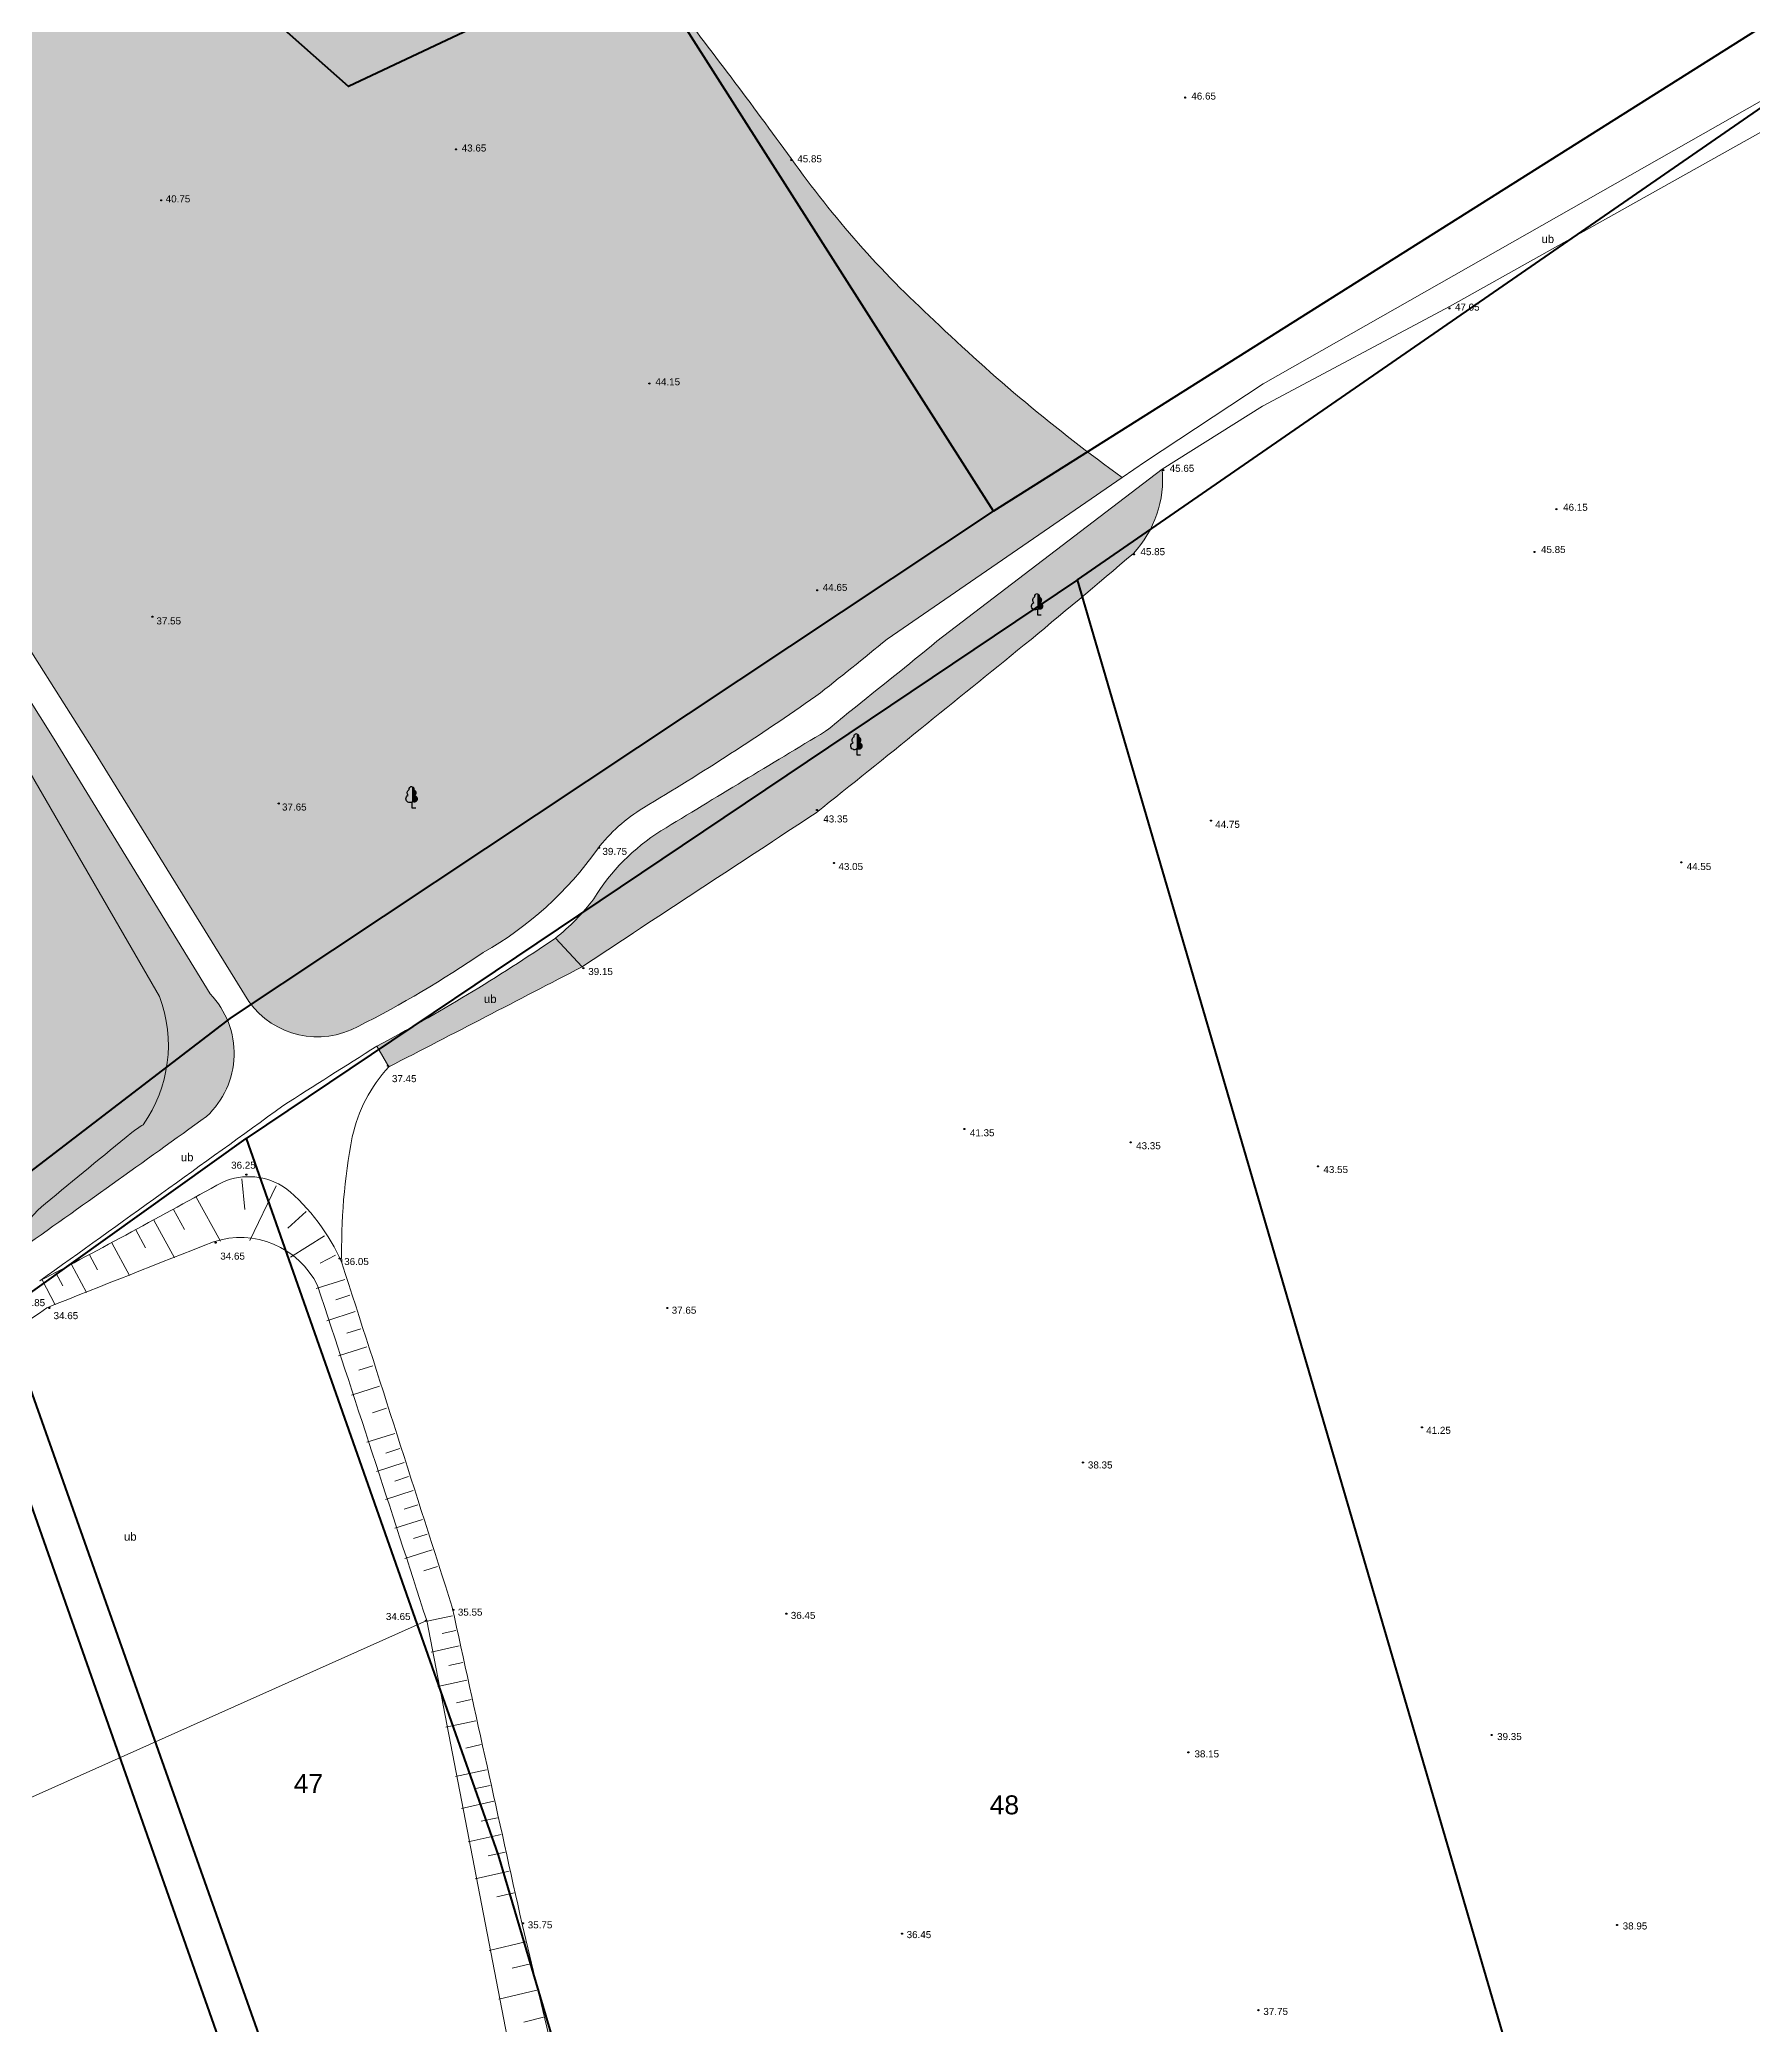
# Model space of a CAD drawing. Header units: metres. Extents: x 363857 to 365179, y 5807840 to 5809004.
# Drawn here: x 364402.5 to 364560.7, y 5808666.3 to 5808849.7 of the extents above; entities that cross this region are included whole.
import ezdxf

# ---------------------------------------------------------------- set-up
doc = ezdxf.new("R2010")
doc.units = ezdxf.units.M
doc.header["$LTSCALE"] = 0.5
doc.layers.get('0').update_dxf_attribs({"color": 1, "linetype": 'CONTINUOUS'})
for name, color, linetype in [('Flurstücksgrenze', 5, 'CONTINUOUS'), ('Stk.Befestigungsarten', 1, 'CONTINUOUS'), ('Stk.Böschungen', 1, 'CONTINUOUS'), ('Stk.Geländehöhen', 1, 'CONTINUOUS'), ('Stk.Gewässer', 1, 'CONTINUOUS'), ('Stk.Topografie allgemein', 1, 'CONTINUOUS'), ('Stk.Waldflächen', 1, 'CONTINUOUS')]:
    doc.layers.add(name, color=color, linetype=linetype)
doc.styles.add('TA  11.0401.0000', font='Arial.ttf')

# ---------------------------------------------------------------- blocks, each defined once
blk = doc.blocks.new('Geländehöhe')
at = {"color": 0, "lineweight": -2}
for points in [[(0.0087, -0.005, -0.5773503), (-0.0087, -0.005, -0.5773503), (0, 0.01, -0.5773503)], [(0.0043, -0.0025, -0.5773503), (-0.0043, -0.0025, -0.5773503), (0, 0.005, -0.5773503)]]:
    blk.add_lwpolyline(points, format="xyb", close=True, dxfattribs=at)
blk = doc.blocks.new('S11..150')
at = {"lineweight": -2}
blk.add_hatch(color=0, dxfattribs=at).paths.add_polyline_path([(0, 0.055), (0, 0.2), (0.0074, 0.199), (0.0142, 0.196), (0.0197, 0.191), (0.0236, 0.1846), (0.0254, 0.1774), (0.025, 0.17), (0.0326, 0.1648), (0.0386, 0.1578), (0.0426, 0.1495), (0.0442, 0.1404), (0.0435, 0.1312), (0.0403, 0.1225), (0.035, 0.115), (0.0434, 0.1099), (0.0501, 0.1026), (0.0545, 0.0938), (0.0562, 0.0841), (0.0552, 0.0743), (0.0515, 0.0652), (0.0454, 0.0575), (0.0373, 0.0517), (0.028, 0.0485), (0.0182, 0.048), (0.0086, 0.0502)], flags=0)
at = {"color": 0, "lineweight": -2}
blk.add_lwpolyline([(0, 0.055, -1.1324178), (-0.035, 0.115, -0.4985403), (-0.025, 0.17, -0.4807787), (0, 0.2)], format="xyb", dxfattribs=at)
blk.add_lwpolyline([(0, 0.055), (0, 0), (0.035, 0)], dxfattribs=at)

msp = doc.modelspace()

# ---------------------------------------------------------------- hatches: boundary and pattern name
at = {"layer": 'Stk.Befestigungsarten', "lineweight": 18, "true_color": 0xdcbe9c}
msp.add_hatch(color=31, dxfattribs=at).paths.add_polyline_path([(364450.1076, 5808766.7159), (364452.5826, 5808764.0734, -0.00097103), (364434.7171, 5808754.8235), (364433.6086, 5808756.7285, 0.02642226)], flags=0)
at = {"layer": 'Stk.Gewässer', "lineweight": 18, "true_color": 0xe3ffff}
h = msp.add_hatch(color=7, dxfattribs=at)
h.paths.add_polyline_path([(364285.2204, 5808807.1592), (364282.7797, 5808809.6782), (364280.6295, 5808812.6312), (364278.525, 5808815.5898), (364278.1041, 5808817.7687), (364278.7962, 5808821.3625), (364278.5555, 5808824.5314), (364280.0852, 5808825.9267), (364283.5331, 5808826.3764, -0.15153274), (364288.1438, 5808823.8113, -0.07646305), (364293.8831, 5808816.0455, -0.03413764), (364296.7746, 5808809.998, -0.03917682), (364298.0952, 5808805.629, 0.24377512), (364301.4177, 5808798.3249, -0.02159146), (364308.608, 5808790.0578, -0.01245987), (364312.914, 5808784.3573, 0.09426798), (364317.5995, 5808781.1758, 0.32332605), (364322.1145, 5808783.4329, 0.09125722), (364323.1181, 5808786.9627, 0.11687328), (364322.2822, 5808789.9176, 0.01229059), (364319.2258, 5808796.9722, 0.05318094), (364315.2466, 5808804.5578, 0.0678361), (364312.1158, 5808808.2726, 0.13516864), (364307.8333, 5808810.238, -0.06719037), (364304.9478, 5808810.9207, -0.11718979), (364301.7459, 5808813.1128, -0.04852861), (364299.6709, 5808817.2275, -0.08362754), (364298.5393, 5808824.4391, -0.00293574), (364299.6444, 5808828.3647, -0.04359182), (364301.0615, 5808831.9941, -0.08466784), (364304.8247, 5808838.0252, 0.0648565), (364307.565, 5808843.0246, 0.0741791), (364308.6774, 5808847.8502, 0.0688747), (364307.8385, 5808851.759, 0.04564048), (364304.9369, 5808858.6627, 0.16561582), (364299.5951, 5808863.6823, -0.00524237), (364296.8995, 5808863.809, 0.15788395), (364294.854, 5808863.6816, -0.00073615), (364289.5258, 5808862.6005, -0.21861148), (364288.0987, 5808862.6003, -0.32375725), (364288.321, 5808863.4198, 0.09061511), (364289.3998, 5808865.063, 0.42237158), (364288.7821, 5808867.0011), (364282.0834, 5808871.0281), (364267.6738, 5808879.8451, -0.02600306), (364261.8544, 5808883.5831, -0.06856073), (364254.4316, 5808890.6866, -0.08269872), (364250.2588, 5808897.7252, 0.05894219), (364248.024, 5808902.1463, 0.03180646), (364242.7628, 5808909.2423, 0.02869263), (364236.1171, 5808915.4165, 0.01567075), (364229.1719, 5808920.7544, 0.01762404), (364225.5011, 5808923.2733, -0.03055955), (364222.2308, 5808925.2636), (364212.6751, 5808931.7372), (364209.2301, 5808934.0998), (364220.7135, 5808951.4434, 0.02329234), (364223.593, 5808948.4725, 0.02102931), (364227.8248, 5808943.1759, 0.14575743), (364229.9804, 5808941.3758, 0.01368457), (364234.9867, 5808939.3062, -0.0126583), (364239.8418, 5808937.3079, 0.08914624), (364245.593, 5808934.0126, 0.17821034), (364254.7498, 5808934.7169, 0.0779471), (364258.5677, 5808939.0098, 0.08225899), (364261.6904, 5808945.0965, -0.13368071), (364262.3725, 5808946.4153), (364263.0759, 5808945.2184), (364264.0317, 5808944.151), (364265.9539, 5808942.9565), (364268.1575, 5808941.7249), (364270.2499, 5808940.6559), (364272.2722, 5808939.4536), (364274.2013, 5808938.2476), (364276.1406, 5808936.9519), (364277.9247, 5808936.0313), (364279.8294, 5808934.901), (364281.8671, 5808933.8522), (364284.0798, 5808932.7299), (364285.4724, 5808931.8355), (364286.7113, 5808931.0683), (364292.505, 5808927.5897, -0.11929615), (364298.0406, 5808917.7738, 0.00065588), (364305.2793, 5808905.7055, -0.05374785), (364306.6768, 5808901.8905, -0.03971906), (364306.9883, 5808897.7491, 0.03469002), (364307.1756, 5808895.3631, 0.14386616), (364311.6711, 5808889.3391, -0.09547052), (364315.0995, 5808886.1708, -0.07288485), (364318.9281, 5808879.1427, 0.05156755), (364320.687, 5808875.0918, 0.0632802), (364323.5392, 5808870.8144, 0.00777932), (364329.6579, 5808863.3844, -0.01704658), (364331.829, 5808860.4706, -0.0304109), (364332.9924, 5808858.2332, -0.02952596), (364334.8867, 5808853.6304, 0.0183737), (364337.0271, 5808848.5993, 0.02874074), (364341.2649, 5808842.6636, -0.00874486), (364352.6082, 5808828.2346, 0.01341761), (364363.258, 5808816.5967, 0.0797758), (364370.8757, 5808810.737, -0.04781277), (364389.9489, 5808798.0842), (364393.5432, 5808794.863, -0.0060347), (364395.1681, 5808793.054), (364413.5303, 5808761.3169, -0.24891136), (364412.0271, 5808749.4809, 0.00535982), (364410.9629, 5808748.7448, 0.00221955), (364402.9992, 5808742.1885, 0.10770105), (364400.5729, 5808739.2482, -0.14144292), (364397.1663, 5808738.3133, 0.22153822), (364390.7496, 5808732.679, -0.17340094), (364387.1009, 5808729.1185), (364374.3939, 5808719.7485, -0.34939217), (364369.1645, 5808719.644), (364358.831, 5808724.8009, 0.00509223), (364344.3674, 5808734.2296, 0.00496407), (364337.0466, 5808738.0464), (364330.6681, 5808748.8391), (364327.8403, 5808753.3004), (364323.6303, 5808757.9436), (364307.0594, 5808771.1058), (364303.0137, 5808774.5525), (364302.2704, 5808775.8711), (364298.3648, 5808781.3526), (364296.5108, 5808784.4197), (364287.2286, 5808799.9728)], flags=0)
h.paths.add_polyline_path([(364252.512, 5808918.7602, 0.46130193), (364257.508, 5808924.5076, 0.41367233), (364251.9601, 5808928.9412, 0.38887313), (364247.4783, 5808923.7909, 0.39075751)], flags=0)
at = {"layer": 'Stk.Waldflächen', "lineweight": 18, "true_color": 0xb3ff7f}
for points in [[(364379.7847, 5808820.0929), (364329.9471, 5808878.6997), (364406.1912, 5808860.7695, 0.1274783), (364428.7654, 5808853.2798, 0.01210606), (364448.534, 5808854.415, -0.18368752), (364460.6614, 5808853.6966), (364398.7454, 5808797.7641)], [(364502.4637, 5808809.2896), (364480.7409, 5808794.3564, -0.00932541), (364474.1632, 5808789.0727, -0.01778932), (364458.2354, 5808778.7526, 0.09317848), (364453.9997, 5808774.9539, -0.10953338), (364443.444, 5808765.3908, -0.03197938), (364431.8888, 5808758.5634, -0.37921093), (364421.781, 5808760.8509), (364407.4394, 5808784.0839), (364398.7454, 5808797.7641), (364460.6614, 5808853.6966, -0.00768568), (364471.8904, 5808838.7498, 0.05329799), (364485.0938, 5808823.8032, 0.03603758)], [(364413.5303, 5808761.3169), (364395.1681, 5808793.054, 0.0060347), (364393.5432, 5808794.863), (364389.9489, 5808798.0842, 0.04781277), (364370.8757, 5808810.737, -0.0797758), (364363.258, 5808816.5967, -0.01341761), (364352.6082, 5808828.2346, 0.00874486), (364341.2649, 5808842.6636), (364376.5564, 5808821.0192), (364391.1196, 5808803.5572), (364395.4856, 5808797.9035), (364397.7828, 5808794.6769), (364403.7983, 5808785.1045), (364418.2152, 5808761.5568, -0.42050695), (364417.8817, 5808750.2473, -0.00271826), (364400.4052, 5808737.7593), (364385.8171, 5808727.1786), (364373.5559, 5808718.0619), (364361.0126, 5808708.8583, -0.43326711), (364350.0662, 5808708.3614), (364336.2714, 5808718.9828), (364336.9358, 5808735.5849), (364347.748, 5808730.4257), (364358.831, 5808724.8009), (364369.1645, 5808719.644, 0.34939217), (364374.3939, 5808719.7485), (364387.1009, 5808729.1185, 0.17340094), (364390.7496, 5808732.679, -0.22153822), (364397.1663, 5808738.3133, 0.14144292), (364400.5729, 5808739.2482, -0.10770105), (364402.9992, 5808742.1885, -0.00221955), (364410.9629, 5808748.7448, -0.00535982), (364412.0271, 5808749.4809, 0.24891136)], [(364485.3471, 5808794.1515), (364506.1529, 5808810.0674, -0.21646627), (364503.4938, 5808802.2763, -0.00579154), (364493.4019, 5808793.8074, -0.00144002), (364474.205, 5808778.3024, 0.00139547), (364452.5826, 5808764.0734), (364450.1076, 5808766.7159, 0.06525468), (364453.6576, 5808770.364, -0.11491051), (364459.8501, 5808776.6279, -0.00182373), (364475.0661, 5808785.8355, 0.00643214), (364477.3087, 5808787.6754, 0.00493551)]]:
    msp.add_hatch(color=71, dxfattribs=at).paths.add_polyline_path(points, flags=0)

# ---------------------------------------------------------------- linework, layer by layer
at = {"layer": 'Flurstücksgrenze', "color": 7, "linetype": 'Continuous', "lineweight": 40}
for p, q in [((364420.192, 5808759.383), (364490.56, 5808806.174)), ((364498.323, 5808799.82), (364421.527, 5808748.209)), ((364400.223, 5808744.087), (364420.192, 5808759.383))]:
    msp.add_line(p, q, dxfattribs=at)
for points in [[(364326.5, 5808913.834), (364331.285, 5808927.945), (364357.685, 5808982.649), (364367.468, 5808987.812), (364549.234, 5808985.911), (364564.375, 5808945.456), (364516.238, 5808916.894), (364565.358, 5808853.321), (364490.56, 5808806.174), (364457.595, 5808857.973), (364430.991, 5808845.416), (364409.17, 5808864.795), (364390.524, 5808871.666), (364365.25, 5808907.63), (364343.113, 5808895.309), (364326.5, 5808913.834)], [(364498.323, 5808799.82), (364568.43, 5808848.263), (364636.731, 5808668.196), (364588.168, 5808636.036), (364553.728, 5808610.411), (364498.323, 5808799.82)], [(364399.11, 5808732.158), (364421.527, 5808748.209), (364444.832, 5808681.971), (364461.714, 5808624.803), (364440.64, 5808614.737), (364399.11, 5808732.158)], [(364379.618, 5808718.448), (364396.254, 5808729.635), (364437.22, 5808613.154), (364407.828, 5808598.087), (364394.543, 5808658.216), (364379.618, 5808718.448)]]:
    msp.add_lwpolyline(points, close=True, dxfattribs=at)
at = {"layer": 'Stk.Böschungen', "color": 7, "linetype": 'Continuous', "lineweight": 9}
for p, q in [((364421.1265, 5808744.4835), (364421.4037, 5808741.6458)), ((364424.312, 5808743.8424), (364421.8652, 5808738.7911)), ((364414.8214, 5808741.6327), (364415.8313, 5808739.779)), ((364416.9293, 5808742.7833), (364419.1593, 5808738.7013)), ((364427.0689, 5808741.4608), (364425.3747, 5808739.9234)), ((364411.3602, 5808739.7551), (364412.2455, 5808738.1121)), ((364413.0139, 5808740.6502), (364414.9035, 5808737.1655)), ((364409.1422, 5808738.5615), (364410.7637, 5808735.537)), ((364428.7792, 5808739.218), (364425.64, 5808737.2305)), ((364405.3962, 5808736.5612), (364406.7777, 5808733.961)), ((364407.078, 5808737.4572), (364407.8198, 5808736.0622)), ((364429.8023, 5808737.4155), (364428.3696, 5808736.6855)), ((364402.6936, 5808735.1278), (364403.9106, 5808732.8234)), ((364403.9549, 5808735.7958), (364404.6017, 5808734.5752)), ((364430.6567, 5808735.1884), (364428.0133, 5808734.3336)), ((364431.6218, 5808732.2134), (364428.9928, 5808731.364)), ((364431.1294, 5808733.7319), (364429.8111, 5808733.3061)), ((364432.1356, 5808730.628), (364430.8248, 5808730.2052)), ((364432.6741, 5808728.9654), (364430.0607, 5808728.1226)), ((364433.2428, 5808727.2082), (364431.94, 5808726.7896)), ((364433.8507, 5808725.3286), (364431.2545, 5808724.494)), ((364434.5136, 5808723.2769), (364433.2204, 5808722.8622)), ((364435.2638, 5808720.9522), (364432.6882, 5808720.1289)), ((364435.7189, 5808719.5405), (364434.4342, 5808719.1313)), ((364436.1335, 5808718.2533), (364433.572, 5808717.4329)), ((364436.5492, 5808716.9617), (364435.2719, 5808716.5522)), ((364436.9675, 5808715.6612), (364434.418, 5808714.8488)), ((364437.3904, 5808714.3455), (364436.1191, 5808713.9402)), ((364437.8206, 5808713.0063), (364435.2852, 5808712.1963)), ((364438.2624, 5808711.6304), (364436.9982, 5808711.2265)), ((364438.7234, 5808710.1938), (364436.2011, 5808709.3922)), ((364439.2211, 5808708.642), (364437.9646, 5808708.2404)), ((364440.6038, 5808704.1028), (364438.0986, 5808703.5552)), ((364441.2204, 5808701.3093), (364438.6393, 5808700.747)), ((364440.9025, 5808702.7489), (364439.632, 5808702.4691)), ((364441.5591, 5808699.7767), (364440.2484, 5808699.488)), ((364441.9221, 5808698.1353), (364439.2561, 5808697.5493)), ((364442.3153, 5808696.3591), (364440.9586, 5808696.059)), ((364442.7484, 5808694.4045), (364439.9813, 5808693.7957)), ((364443.2401, 5808692.1884), (364441.8264, 5808691.8771)), ((364443.7549, 5808689.8721), (364440.8626, 5808689.2439)), ((364444.077, 5808688.4255), (364442.6116, 5808688.1034)), ((364444.4056, 5808686.9507), (364441.4345, 5808686.2957)), ((364444.7429, 5808685.4385), (364443.2366, 5808685.1061)), ((364445.0918, 5808683.876), (364442.036, 5808683.2014)), ((364445.4571, 5808682.2411), (364443.9066, 5808681.8991)), ((364445.8488, 5808680.4898), (364442.701, 5808679.7882)), ((364446.2971, 5808678.4873), (364444.6956, 5808678.1309)), ((364447.3334, 5808673.9539), (364443.9953, 5808673.1676)), ((364447.8147, 5808671.9276), (364446.1057, 5808671.5235)), ((364448.3948, 5808669.5017), (364444.8797, 5808668.6582)), ((364449.0005, 5808666.9919), (364447.19, 5808666.5525))]:
    msp.add_line(p, q, dxfattribs=at)
at = {"layer": 'Stk.Böschungen', "color": 7, "linetype": 'Continuous', "lineweight": 18}
for p, q in [((364446.7525, 5808659.4779), (364438.217, 5808703.6618)), ((364450.8115, 5808659.8723), (364447.0325, 5808675.611))]:
    msp.add_line(p, q, dxfattribs=at)
for centre, radius, start, end in [((363894.8306, 5809694.0135), 1085.0486, 297.8946259, 298.9092509), ((364421.766, 5808738.6464), 6.0274, 55.561032, 113.435915), ((364413.5519, 5808729.4547), 18.3213, 23.338333, 50.625529), ((365424.366, 5806175.3868), 2753.5561, 111.4254957, 111.7698597), ((364421.0012, 5808731.102), 7.9501, 26.272864, 108.211239), ((357478.1538, 5806491.5903), 7305.7473, 17.63502145, 17.89713845), ((357110.4477, 5806333.2886), 7701.6149, 17.92526068, 18.16749768), ((369844.3156, 5800996.9369), 9457.6113, 125.12229565, 125.20402765), ((371773.6788, 5810307.8109), 7506.2522, 192.3302091, 192.5590321)]:
    msp.add_arc(centre, radius, start, end, dxfattribs=at)
at = {"layer": 'Stk.Topografie allgemein', "color": 7, "linetype": 'Continuous', "lineweight": 9}
for p, q in [((364515.4958, 5808817.9518), (364562.9058, 5808844.8827)), ((364532.7725, 5808825.1205), (364566.0255, 5808843.7548)), ((364515.4325, 5808815.8885), (364532.7725, 5808825.1205)), ((364504.6273, 5808810.777), (364515.4958, 5808817.9518)), ((364506.1529, 5808810.0674), (364515.4325, 5808815.8885)), ((364480.7409, 5808794.3564), (364502.4637, 5808809.2896)), ((364502.4637, 5808809.2896), (364504.6273, 5808810.777)), ((364398.7454, 5808797.7641), (364407.4394, 5808784.0839)), ((364403.7983, 5808785.1045), (364397.7828, 5808794.6769)), ((364413.5303, 5808761.3169), (364395.1681, 5808793.054)), ((364418.2152, 5808761.5568), (364403.7983, 5808785.1045)), ((364407.4394, 5808784.0839), (364421.781, 5808760.8509)), ((364433.6086, 5808756.7285), (364434.7171, 5808754.8235)), ((364392.7987, 5808683.349), (364438.217, 5808703.6618))]:
    msp.add_line(p, q, dxfattribs=at)
msp.add_lwpolyline([(364485.3471, 5808794.1515), (364506.1529, 5808810.0674, -0.21646627), (364503.4938, 5808802.2763, -0.00579154), (364493.4019, 5808793.8074, -0.00144002), (364474.205, 5808778.3024, 0.00139547), (364452.5826, 5808764.0734), (364450.1076, 5808766.7159, 0.06525468), (364453.6576, 5808770.364, -0.11491051), (364459.8501, 5808776.6279, -0.00182373), (364475.0661, 5808785.8355, 0.00643214), (364477.3087, 5808787.6754, 0.00493551), (364485.3471, 5808794.1515)], format="xyb", close=True, dxfattribs=at)
for centre, radius, start, end in [((363980.115, 5808480.9878), 608.142, 36.0355405, 37.7969345), ((364548.4016, 5808893.0326), 93.8114, 215.354735, 227.558188), ((364594.3318, 5808936.8884), 157.2298, 225.991391, 234.247022), ((364335.8164, 5808968.0373), 226.2038, 307.70545, 309.842615), ((364321.2129, 5809007.6812), 266.8023, 300.902124, 304.978705), ((364466.2211, 5808765.5874), 15.3978, 121.239965, 142.533416), ((364427.1568, 5808793.9757), 32.8994, 299.673733, 324.677259), ((364384.3475, 5808852.2179), 105.0302, 296.913436, 304.240073), ((364347.4261, 5808917.7221), 182.6099, 298.160867, 304.214994), ((362062.1795, 5813359.0829), 5179.5887, 297.2616849, 297.4842279), ((364412.5136, 5808756.0653), 7.9161, 312.696723, 43.92509), ((364401.6275, 5808756.8151), 12.7257, 324.807001, 20.717093), ((364428.1261, 5808765.4126), 7.8147, 215.713618, 298.782717), ((364898.8672, 5808014.1442), 876.2973, 122.0687829, 122.7416549), ((364444.789, 5808745.4671), 13.7472, 137.109222, 167.92465), ((361678.4807, 5812539.634), 4679.2157, 305.6016206, 305.9404716), ((363260.6225, 5810351.3165), 1975.518, 305.2365773, 305.8595543), ((365145.4482, 5807848.4774), 1161.8735, 129.2093666, 129.7180496), ((364445.8282, 5808699.4764), 60.357, 124.057167, 125.285535), ((364483.9812, 5808738.0892), 53.6247, 168.976352, 181.470681), ((364408.532, 5808735.1517), 8.9515, 128.176732, 152.765214)]:
    msp.add_arc(centre, radius, start, end, dxfattribs=at)

# ---------------------------------------------------------------- block references
at = {"layer": 'Stk.Geländehöhen', "color": 7, "xscale": 5, "yscale": 5}
for p in [(364508.28, 5808844.398, 46.646), (364440.9278, 5808839.608, 43.646), (364471.9061, 5808838.6316, 45.846), (364413.6851, 5808834.9031, 40.746), (364532.6995, 5808824.9086, 47.046), (364458.7861, 5808817.9738, 44.146), (364506.2588, 5808809.9611, 45.646), (364542.5707, 5808806.3599, 46.146), (364503.5458, 5808802.1816, 45.846), (364540.5472, 5808802.4086, 45.846), (364474.2831, 5808798.8686, 44.646), (364412.8838, 5808796.4188, 37.546), (364424.5518, 5808779.1626, 37.646), (364474.2627, 5808778.5495, 43.346), (364510.6691, 5808777.5822, 44.746), (364454.1346, 5808775.0637, 39.746), (364475.8368, 5808773.6602, 43.046), (364554.1138, 5808773.7221, 44.546), (364452.6856, 5808763.9438, 39.146), (364434.6402, 5808754.9175, 37.446), (364487.8882, 5808749.0839, 41.346), (364503.2409, 5808747.8536, 43.346), (364520.5469, 5808745.6307, 43.546), (364421.5668, 5808744.8698, 36.246), (364418.7143, 5808738.5855, 34.646), (364430.1749, 5808737.1125, 36.046), (364403.3571, 5808732.5492, 34.646), (364460.4457, 5808732.5448, 37.646), (364530.149, 5808721.5059, 41.246), (364498.8344, 5808718.2611, 38.346), (364440.6791, 5808704.6465, 35.546), (364438.1502, 5808703.6494, 34.646), (364471.4494, 5808704.2828, 36.446), (364536.5878, 5808693.077, 39.346), (364508.5833, 5808691.4716, 38.146), (364447.1172, 5808675.6871, 35.746), (364548.1828, 5808675.528, 38.946), (364482.1311, 5808674.7271, 36.446), (364515.0441, 5808667.6543, 37.746)]:
    msp.add_blockref('Geländehöhe', p, dxfattribs=at)
at = {"layer": 'Stk.Waldflächen', "color": 7, "xscale": 9.85, "yscale": 9.85}
for p in [(364494.6365, 5808796.5868), (364477.9413, 5808783.6571), (364436.8552, 5808778.7723)]:
    msp.add_blockref('S11..150', p, dxfattribs=at)

# ---------------------------------------------------------------- texts
at = {"layer": 'Flurstücksgrenze', "color": 7, "lineweight": 35, "char_height": 1.75, "attachment_point": 7, "line_spacing_factor": 0.84, "style": 'TA  11.0401.0000'}
for s, insert in [('47', (364425.9305, 5808687.719)), ('48', (364490.2175, 5808685.725))]:
    msp.add_mtext(s, dxfattribs=dict(at, insert=insert))
at = {"layer": 'Stk.Befestigungsarten', "color": 7, "lineweight": 18, "char_height": 0.75, "attachment_point": 7, "line_spacing_factor": 0.84, "style": 'TA  11.0401.0000'}
for insert in [(364541.1917, 5808830.9395), (364443.5065, 5808760.7124), (364415.5025, 5808746.0885), (364410.2526, 5808711.0284)]:
    msp.add_mtext('ub', dxfattribs=dict(at, insert=insert))
at = {"layer": 'Stk.Geländehöhen', "color": 7, "lineweight": 18, "char_height": 0.65, "attachment_point": 7, "line_spacing_factor": 0.84, "style": 'TA  11.0401.0000'}
for s, insert in [('46.65', (364508.85, 5808844.2)), ('43.65', (364441.45, 5808839.4)), ('45.85', (364472.45, 5808838.4)), ('40.75', (364414.105, 5808834.7)), ('47.05', (364533.205, 5808824.7)), ('44.15', (364459.35, 5808817.8)), ('45.65', (364506.85, 5808809.8)), ('46.15', (364543.195, 5808806.2)), ('45.85', (364504.15, 5808802.1)), ('45.85', (364541.15, 5808802.3)), ('44.65', (364474.805, 5808798.8)), ('37.55', (364413.25, 5808795.7)), ('37.65', (364424.85, 5808778.5)), ('43.35', (364474.85, 5808777.4)), ('44.75', (364511.06, 5808776.9)), ('39.75', (364454.45, 5808774.4)), ('43.05', (364476.25, 5808773)), ('44.55', (364554.605, 5808773)), ('39.15', (364453.14, 5808763.3)), ('37.45', (364435.005, 5808753.4)), ('41.35', (364488.395, 5808748.4)), ('43.35', (364503.75, 5808747.2)), ('36.25', (364420.15, 5808745.4)), ('43.55', (364521.05, 5808745)), ('34.65', (364419.15, 5808737)), ('36.05', (364430.595, 5808736.5)), ('35.85', (364400.695, 5808732.7)), ('37.65', (364460.85, 5808732)), ('34.65', (364403.75, 5808731.5)), ('41.25', (364530.55, 5808720.9)), ('38.35', (364499.295, 5808717.7)), ('35.55', (364441.095, 5808704.1)), ('34.65', (364434.45, 5808703.7)), ('36.45', (364471.85, 5808703.8)), ('39.35', (364537.095, 5808692.6)), ('38.15', (364509.14, 5808691)), ('35.75', (364447.55, 5808675.2)), ('38.95', (364548.695, 5808675.1)), ('36.45', (364482.55, 5808674.3)), ('37.75', (364515.505, 5808667.2))]:
    msp.add_mtext(s, dxfattribs=dict(at, insert=insert))

doc.saveas('drawing.dxf')
